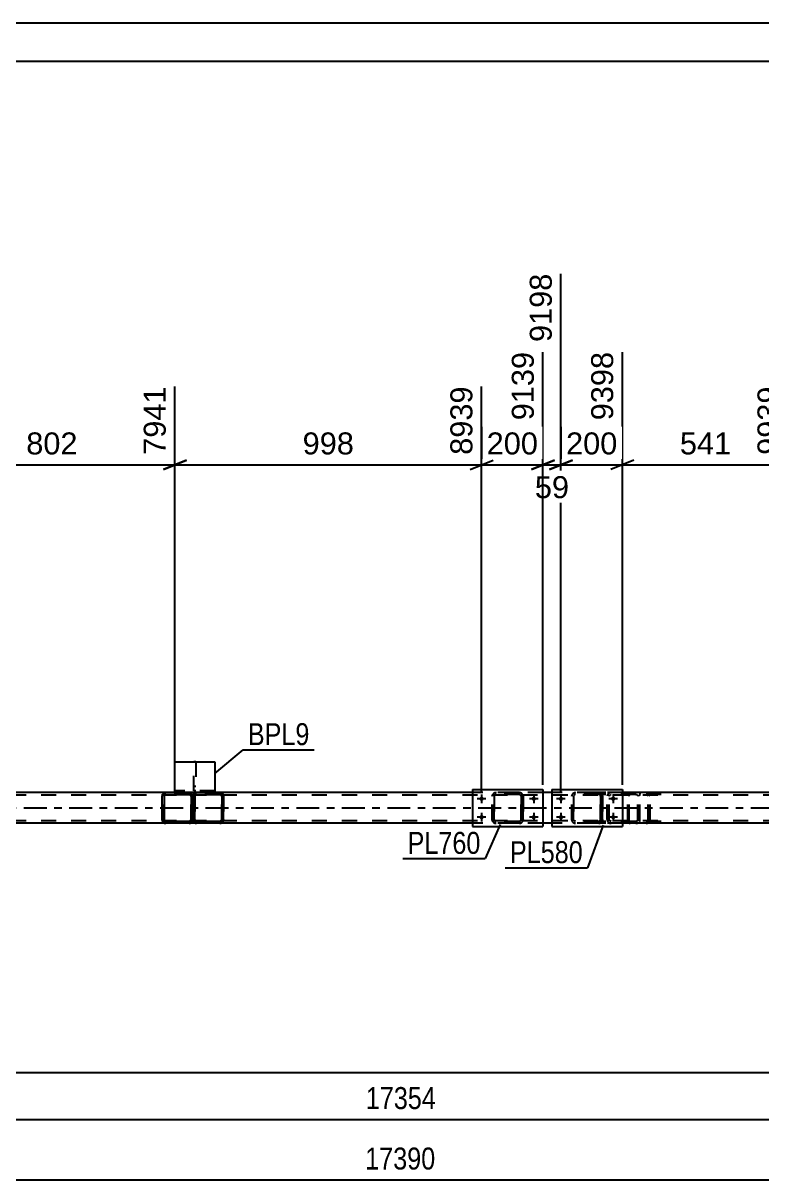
# Model space of a CAD drawing. Header units: millimetres. Extents: x 0 to 1189, y 0 to 841.
# Drawn here: x 394.9 to 491.1, y 690.2 to 841 of the extents above; entities that cross this region are included whole.
import ezdxf

# ---------------------------------------------------------------- set-up
doc = ezdxf.new("R2010")
doc.units = ezdxf.units.MM
doc.linetypes.add('DXK_LINE_DOT2', pattern=[3.9198, 1.9599, -1.9599])
doc.linetypes.add('DXK_LINE_DOT3', pattern=[5.9187, 2.979, -0.9799, 0.9799, -0.9799])
doc.styles.add('Arial', font='ARIAL.TTF', dxfattribs={"height": 0.2})
doc.styles.add('Arial Narrow', font='ARIALN.TTF', dxfattribs={"height": 0.2})

# ---------------------------------------------------------------- blocks, each defined once
blk = doc.blocks.new('Unknown-203723932-1135')
at = {"color": 5, "linetype": 'Continuous'}
for p, q in [((1189, 841), (0, 841)), ((1184, 836), (5, 836))]:
    blk.add_line(p, q, dxfattribs=at)
blk = doc.blocks.new('Part-203723932-2476 - 2471')
at = {"color": 2, "linetype": 'Continuous'}
for p, q in [((413.01, 740.41), (412.98, 740.23)), ((412.98, 737.19), (412.98, 740.23)), ((412.98, 740.23), (412.98, 740.23)), ((413.46, 740.71), (413.27, 740.67)), ((416.5, 740.71), (413.46, 740.71)), ((416.68, 740.67), (416.5, 740.71)), ((412.98, 737.19), (412.98, 737.19)), ((412.98, 737.19), (413.01, 737)), ((413.27, 736.74), (413.46, 736.71)), ((416.5, 736.71), (413.46, 736.71)), ((416.5, 736.71), (416.68, 736.74))]:
    blk.add_line(p, q, dxfattribs=at)
at = {"color": 7, "linetype": 'DXK_LINE_DOT2'}
for p, q in [((412.98, 740.23), (413.01, 740.41)), ((412.98, 737.19), (412.98, 740.23)), ((413.22, 740.23), (413.23, 740.32)), ((413.23, 740.32), (413.22, 740.23)), ((413.22, 737.19), (413.22, 740.23)), ((413.22, 740.23), (413.22, 740.23)), ((413.22, 740.23), (413.22, 737.19)), ((413.23, 740.32), (413.29, 740.4)), ((413.29, 740.4), (413.23, 740.32)), ((413.27, 740.67), (413.46, 740.71)), ((413.29, 740.4), (413.36, 740.45)), ((413.36, 740.45), (413.29, 740.4)), ((413.46, 740.47), (413.36, 740.45)), ((416.5, 740.47), (413.46, 740.47)), ((416.5, 740.71), (416.68, 740.67)), ((416.5, 740.47), (416.59, 740.45)), ((416.59, 740.45), (416.67, 740.4)), ((416.67, 740.4), (416.59, 740.45)), ((416.67, 740.4), (416.72, 740.32)), ((416.72, 740.32), (416.67, 740.4)), ((416.72, 740.32), (416.74, 740.23)), ((416.74, 740.23), (416.72, 740.32)), ((416.74, 737.19), (416.74, 740.23)), ((416.74, 740.23), (416.74, 740.23)), ((416.74, 740.23), (416.74, 737.19)), ((416.94, 740.41), (416.98, 740.23)), ((416.98, 740.23), (416.94, 740.41)), ((416.98, 737.19), (416.98, 740.23)), ((416.98, 740.23), (416.98, 740.23)), ((416.98, 740.23), (416.98, 737.19)), ((413.01, 737), (412.98, 737.19)), ((413.22, 737.19), (413.22, 737.19)), ((413.23, 737.1), (413.22, 737.19)), ((413.22, 737.19), (413.23, 737.1)), ((413.29, 737.02), (413.23, 737.1)), ((413.23, 737.1), (413.29, 737.02)), ((413.46, 736.71), (413.27, 736.74)), ((413.36, 736.97), (413.29, 737.02)), ((413.29, 737.02), (413.36, 736.97)), ((413.46, 736.95), (413.36, 736.97)), ((416.5, 736.95), (413.46, 736.95)), ((416.59, 736.97), (416.5, 736.95)), ((416.68, 736.74), (416.5, 736.71)), ((416.67, 737.02), (416.59, 736.97)), ((416.59, 736.97), (416.67, 737.02)), ((416.72, 737.1), (416.67, 737.02)), ((416.67, 737.02), (416.72, 737.1)), ((416.74, 737.19), (416.72, 737.1)), ((416.72, 737.1), (416.74, 737.19)), ((416.74, 737.19), (416.74, 737.19)), ((416.98, 737.19), (416.94, 737)), ((416.94, 737), (416.98, 737.19)), ((416.98, 737.19), (416.98, 737.19))]:
    blk.add_line(p, q, dxfattribs=at)
at = {"color": 2, "linetype": 'Continuous'}
for centre, start, end in [((413.46, 740.23), 112.5, 157.5), ((416.5, 740.23), 30.5988, 67.5), ((413.46, 737.19), 202.5, 247.5), ((416.5, 737.19), 292.5, 329.401)]:
    blk.add_arc(centre, 0.48, start, end, dxfattribs=at)
at = {"color": 7, "linetype": 'DXK_LINE_DOT2'}
for centre, start, end in [((413.46, 740.23), 112.5, 157.5), ((416.5, 740.23), 22.5, 67.5), ((416.5, 740.23), 22.5, 30.5988), ((413.46, 737.19), 202.5, 247.5), ((416.5, 737.19), 292.5, 337.5), ((416.5, 737.19), 329.401, 337.5)]:
    blk.add_arc(centre, 0.48, start, end, dxfattribs=at)
blk = doc.blocks.new('Part-203723932-2579 - 2471')
at = {"color": 7, "linetype": 'DXK_LINE_DOT2'}
for p, q in [((474.69, 740.71), (469.15, 740.71)), ((474.69, 740.47), (469.15, 740.47)), ((470.98, 740.41), (470.94, 740.23)), ((470.94, 737.19), (470.94, 740.23)), ((471.2, 740.23), (471.22, 740.32)), ((471.2, 737.19), (471.2, 740.23)), ((471.22, 740.32), (471.27, 740.4)), ((471.45, 740.71), (471.26, 740.67)), ((471.27, 740.4), (471.36, 740.45)), ((471.36, 740.45), (471.45, 740.47)), ((474.88, 740.67), (474.69, 740.71)), ((474.69, 740.47), (474.79, 740.45)), ((474.79, 740.45), (474.87, 740.4)), ((474.87, 740.4), (474.93, 740.32)), ((474.93, 740.32), (474.94, 740.23)), ((474.94, 737.19), (474.94, 740.23)), ((475.17, 740.39), (475.16, 740.41)), ((475.2, 740.23), (475.17, 740.39)), ((475.2, 737.19), (475.2, 740.23)), ((474.69, 736.95), (469.15, 736.95)), ((474.69, 736.71), (469.15, 736.71)), ((470.94, 737.19), (470.98, 737)), ((471.22, 737.1), (471.2, 737.19)), ((471.27, 737.02), (471.22, 737.1)), ((471.26, 736.74), (471.45, 736.71)), ((471.36, 736.97), (471.27, 737.02)), ((471.45, 736.95), (471.36, 736.97)), ((474.79, 736.97), (474.69, 736.95)), ((474.69, 736.71), (474.88, 736.74)), ((474.87, 737.02), (474.79, 736.97)), ((474.93, 737.1), (474.87, 737.02)), ((474.93, 737.12), (474.94, 737.19)), ((474.93, 737.1), (474.93, 737.12)), ((475.16, 737), (475.18, 737.1)), ((475.18, 737.1), (475.2, 737.19))]:
    blk.add_line(p, q, dxfattribs=at)
for centre, start, end in [((471.43, 740.21), 110.7583, 155.68), ((471.43, 737.21), 204.32, 249.2417)]:
    blk.add_arc(centre, 0.496, start, end, dxfattribs=at)
blk = doc.blocks.new('Part-203723932-2587 - 2471')
at = {"color": 7, "linetype": 'DXK_LINE_DOT2'}
for p, q in [((473.67, 740.41), (473.65, 740.23)), ((473.65, 737.19), (473.65, 740.23)), ((473.73, 740.57), (473.67, 740.41)), ((473.82, 740.67), (473.73, 740.57)), ((473.79, 740.23), (473.8, 740.32)), ((473.79, 737.19), (473.79, 740.23)), ((473.8, 740.32), (473.83, 740.4)), ((473.92, 740.71), (473.82, 740.67)), ((473.83, 740.4), (473.87, 740.45)), ((473.87, 740.45), (473.92, 740.47)), ((477.99, 740.71), (473.92, 740.71)), ((477.99, 740.47), (473.92, 740.47)), ((475.2, 740.71), (475.2, 740.47)), ((476.21, 740.67), (476.02, 740.71)), ((476.02, 740.47), (476.11, 740.45)), ((476.11, 740.45), (476.19, 740.4)), ((476.19, 740.4), (476.25, 740.32)), ((476.25, 740.32), (476.27, 740.23)), ((476.27, 737.19), (476.27, 740.23)), ((476.48, 740.39), (476.48, 740.41)), ((476.52, 740.23), (476.48, 740.39)), ((476.52, 737.19), (476.52, 740.23)), ((473.65, 737.19), (473.67, 737)), ((473.67, 737), (473.73, 736.85)), ((473.73, 736.85), (473.82, 736.74)), ((473.8, 737.1), (473.79, 737.19)), ((473.83, 737.02), (473.8, 737.1)), ((473.82, 736.74), (473.92, 736.71)), ((473.87, 736.97), (473.83, 737.02)), ((473.92, 736.95), (473.87, 736.97)), ((477.99, 736.95), (473.92, 736.95)), ((477.99, 736.71), (473.92, 736.71)), ((475.2, 736.71), (475.2, 736.95)), ((476.11, 736.97), (476.02, 736.95)), ((476.02, 736.71), (476.21, 736.74)), ((476.19, 737.02), (476.11, 736.97)), ((476.25, 737.1), (476.19, 737.02)), ((476.25, 737.12), (476.27, 737.19)), ((476.25, 737.1), (476.25, 737.12)), ((476.48, 737), (476.5, 737.1)), ((476.5, 737.1), (476.52, 737.19))]:
    blk.add_line(p, q, dxfattribs=at)
blk = doc.blocks.new('Part-203723932-2600 - 2471')
at = {"color": 7, "linetype": 'DXK_LINE_DOT2'}
for p, q in [((791.14, 740.39), (323.93, 740.39)), ((420.5, 740.71), (413.46, 740.71)), ((462.58, 740.71), (453.38, 740.71)), ((472.92, 740.71), (463.72, 740.71)), ((791.14, 737.03), (323.93, 737.03)), ((416.5, 736.71), (413.46, 736.71)), ((420.5, 736.71), (417.46, 736.71)), ((462.58, 736.71), (453.38, 736.71)), ((472.92, 736.71), (463.72, 736.71))]:
    blk.add_line(p, q, dxfattribs=at)
at = {"color": 2, "linetype": 'Continuous'}
for p, q in [((413.46, 740.71), (382.58, 740.71)), ((453.38, 740.71), (420.5, 740.71)), ((463.72, 740.71), (462.58, 740.71)), ((493.38, 740.71), (472.92, 740.71)), ((413.46, 736.71), (382.58, 736.71)), ((417.46, 736.71), (416.5, 736.71)), ((453.38, 736.71), (420.5, 736.71)), ((463.72, 736.71), (462.58, 736.71)), ((493.38, 736.71), (472.92, 736.71))]:
    blk.add_line(p, q, dxfattribs=at)
at = {"color": 7, "linetype": 'DXK_LINE_DOT3'}
blk.add_line((323.93, 738.71), (791.14, 738.71), dxfattribs=at)
blk = doc.blocks.new('Part-203723932-2804 - 2471')
at = {"color": 7, "linetype": 'DXK_LINE_DOT2'}
for p, q in [((455.98, 740.23), (456.01, 740.41)), ((456.01, 740.41), (455.98, 740.23)), ((455.98, 737.19), (455.98, 740.23)), ((455.98, 740.23), (455.98, 740.23)), ((455.98, 737.19), (455.98, 740.23)), ((456.22, 740.23), (456.23, 740.32)), ((456.23, 740.32), (456.22, 740.23)), ((456.22, 737.19), (456.22, 740.23)), ((456.22, 740.23), (456.22, 740.23)), ((456.22, 740.23), (456.22, 737.19)), ((456.23, 740.32), (456.29, 740.4)), ((456.29, 740.4), (456.23, 740.32)), ((456.27, 740.67), (456.46, 740.71)), ((456.46, 740.71), (456.27, 740.67)), ((456.29, 740.4), (456.36, 740.45)), ((456.36, 740.45), (456.29, 740.4)), ((456.46, 740.47), (456.36, 740.45)), ((459.5, 740.71), (456.46, 740.71)), ((459.5, 740.47), (456.46, 740.47)), ((459.5, 740.71), (459.68, 740.67)), ((459.68, 740.67), (459.5, 740.71)), ((459.5, 740.47), (459.59, 740.45)), ((459.59, 740.45), (459.67, 740.4)), ((459.67, 740.4), (459.59, 740.45)), ((459.67, 740.4), (459.72, 740.32)), ((459.72, 740.32), (459.67, 740.4)), ((459.72, 740.32), (459.74, 740.23)), ((459.74, 740.23), (459.72, 740.32)), ((459.74, 737.19), (459.74, 740.23)), ((459.74, 740.23), (459.74, 740.23)), ((459.74, 740.23), (459.74, 737.19)), ((459.94, 740.41), (459.98, 740.23)), ((459.98, 740.23), (459.94, 740.41)), ((459.98, 737.19), (459.98, 740.23)), ((459.98, 740.23), (459.98, 740.23)), ((459.98, 740.23), (459.98, 737.19)), ((455.98, 737.19), (455.98, 737.19)), ((456.01, 737), (455.98, 737.19)), ((455.98, 737.19), (456.01, 737)), ((456.22, 737.19), (456.22, 737.19)), ((456.23, 737.1), (456.22, 737.19)), ((456.22, 737.19), (456.23, 737.1)), ((456.29, 737.02), (456.23, 737.1)), ((456.23, 737.1), (456.29, 737.02)), ((456.46, 736.71), (456.27, 736.74)), ((456.27, 736.74), (456.46, 736.71)), ((456.36, 736.97), (456.29, 737.02)), ((456.29, 737.02), (456.36, 736.97)), ((456.46, 736.95), (456.36, 736.97)), ((459.5, 736.95), (456.46, 736.95)), ((459.5, 736.71), (456.46, 736.71)), ((459.59, 736.97), (459.5, 736.95)), ((459.68, 736.74), (459.5, 736.71)), ((459.5, 736.71), (459.68, 736.74)), ((459.67, 737.02), (459.59, 736.97)), ((459.59, 736.97), (459.67, 737.02)), ((459.72, 737.1), (459.67, 737.02)), ((459.67, 737.02), (459.72, 737.1)), ((459.74, 737.19), (459.72, 737.1)), ((459.72, 737.1), (459.74, 737.19)), ((459.74, 737.19), (459.74, 737.19)), ((459.98, 737.19), (459.94, 737)), ((459.94, 737), (459.98, 737.19)), ((459.98, 737.19), (459.98, 737.19))]:
    blk.add_line(p, q, dxfattribs=at)
at = {"color": 7, "linetype": 'DXK_LINE_DOT3'}
blk.add_line((457.98, 738.71), (457.98, 738.71), dxfattribs=at)
at = {"color": 7, "linetype": 'DXK_LINE_DOT2'}
for centre, start, end in [((456.46, 740.23), 112.5, 157.5), ((456.46, 740.23), 112.5, 157.5), ((459.5, 740.23), 22.5, 67.5), ((459.5, 740.23), 22.5, 67.5), ((456.46, 737.19), 202.5, 247.5), ((456.46, 737.19), 202.5, 247.5), ((459.5, 737.19), 292.5, 337.5), ((459.5, 737.19), 292.5, 337.5)]:
    blk.add_arc(centre, 0.48, start, end, dxfattribs=at)
blk = doc.blocks.new('Part-203723932-2926 - 2471')
at = {"color": 2, "linetype": 'Continuous'}
for p, q in [((413.22, 740.47), (413.22, 736.95)), ((413.22, 740.47), (420.74, 740.47)), ((420.74, 740.47), (420.74, 736.95)), ((413.22, 736.95), (420.74, 736.95))]:
    blk.add_line(p, q, dxfattribs=at)
blk = doc.blocks.new('Part-203723932-2809 - 2471')
at = {"color": 2, "linetype": 'Continuous'}
for p, q in [((453.38, 741.11), (453.38, 736.31)), ((453.38, 741.11), (462.58, 741.11)), ((462.58, 741.11), (462.58, 736.31)), ((453.38, 736.31), (462.58, 736.31))]:
    blk.add_line(p, q, dxfattribs=at)
blk = doc.blocks.new('Part-203723932-2928 - 2471')
at = {"color": 7, "linetype": 'DXK_LINE_DOT2'}
for p, q in [((417.12, 740.95), (417.12, 744.71)), ((417.36, 744.71), (417.12, 744.71)), ((417.36, 744.71), (417.36, 740.95)), ((417.12, 741.55), (417.36, 741.55)), ((417.36, 740.95), (417.12, 740.95)), ((417.12, 740.95), (417.36, 740.95))]:
    blk.add_line(p, q, dxfattribs=at)
blk = doc.blocks.new('Part-203723932-2815 - 2471')
at = {"color": 2, "linetype": 'Continuous'}
for p, q in [((463.72, 741.11), (463.72, 736.31)), ((463.72, 741.11), (472.92, 741.11)), ((472.92, 741.11), (472.92, 736.31)), ((463.72, 736.31), (472.92, 736.31))]:
    blk.add_line(p, q, dxfattribs=at)
blk = doc.blocks.new('Bolt-203723932-2870 - 2471')
at = {"linetype": 'Continuous'}
for points in [[(454.58, 739.63, -1), (454.58, 740.19, -1)], [(461.38, 739.63, -1), (461.38, 740.19, -1)], [(454.58, 737.23, -1), (454.58, 737.79, -1)], [(461.38, 737.23, -1), (461.38, 737.79, -1)]]:
    blk.add_hatch(color=1, dxfattribs=at).paths.add_polyline_path(points)
at = {"color": 1, "linetype": 'Continuous'}
for p, q in [((454.58, 740.47), (454.58, 739.35)), ((461.38, 740.47), (461.38, 739.35)), ((455.14, 739.91), (454.02, 739.91)), ((461.94, 739.91), (460.82, 739.91)), ((455.14, 737.51), (454.02, 737.51)), ((454.58, 738.07), (454.58, 736.95)), ((461.94, 737.51), (460.82, 737.51)), ((461.38, 738.07), (461.38, 736.95))]:
    blk.add_line(p, q, dxfattribs=at)
blk = doc.blocks.new('Bolt-203723932-2871 - 2471')
at = {"linetype": 'Continuous'}
for points in [[(464.92, 739.63, -1), (464.92, 740.19, -1)], [(471.72, 739.63, -1), (471.72, 740.19, -1)], [(464.92, 737.23, -1), (464.92, 737.79, -1)], [(471.72, 737.23, -1), (471.72, 737.79, -1)]]:
    blk.add_hatch(color=1, dxfattribs=at).paths.add_polyline_path(points)
at = {"color": 1, "linetype": 'Continuous'}
for p, q in [((464.92, 740.47), (464.92, 739.35)), ((471.72, 740.47), (471.72, 739.35)), ((465.48, 739.91), (464.36, 739.91)), ((472.28, 739.91), (471.16, 739.91)), ((465.48, 737.51), (464.36, 737.51)), ((464.92, 738.07), (464.92, 736.95)), ((472.28, 737.51), (471.16, 737.51)), ((471.72, 738.07), (471.72, 736.95))]:
    blk.add_line(p, q, dxfattribs=at)
blk = doc.blocks.new('Part-203723932-2893 - 2471')
at = {"color": 7, "linetype": 'DXK_LINE_DOT2'}
for p, q in [((466.32, 740.23), (466.36, 740.41)), ((466.36, 740.41), (466.32, 740.23)), ((466.32, 737.19), (466.32, 740.23)), ((466.32, 740.23), (466.32, 740.23)), ((466.32, 737.19), (466.32, 740.23)), ((466.56, 740.23), (466.58, 740.32)), ((466.56, 740.23), (466.58, 740.32)), ((466.56, 737.19), (466.56, 740.23)), ((466.56, 740.23), (466.56, 740.23)), ((466.56, 740.23), (466.56, 737.19)), ((466.63, 740.4), (466.58, 740.32)), ((466.62, 740.67), (466.8, 740.71)), ((466.8, 740.71), (466.62, 740.67)), ((466.71, 740.45), (466.63, 740.4)), ((466.8, 740.47), (466.71, 740.45)), ((469.84, 740.71), (466.8, 740.71)), ((469.84, 740.47), (466.8, 740.47)), ((469.84, 740.71), (470.02, 740.67)), ((470.02, 740.67), (469.84, 740.71)), ((469.93, 740.45), (469.84, 740.47)), ((470.01, 740.4), (469.93, 740.45)), ((470.01, 740.4), (470.06, 740.32)), ((470.06, 740.32), (470.08, 740.23)), ((470.08, 740.23), (470.06, 740.32)), ((470.08, 737.19), (470.08, 740.23)), ((470.08, 740.23), (470.08, 740.23)), ((470.08, 740.23), (470.08, 737.19)), ((470.28, 740.41), (470.32, 740.23)), ((470.32, 740.23), (470.28, 740.41)), ((470.32, 737.19), (470.32, 740.23)), ((470.32, 740.23), (470.32, 740.23)), ((470.32, 740.23), (470.32, 737.19)), ((466.32, 737.19), (466.32, 737.19)), ((466.36, 737), (466.32, 737.19)), ((466.32, 737.19), (466.36, 737)), ((466.56, 737.19), (466.56, 737.19)), ((466.58, 737.1), (466.56, 737.19)), ((466.58, 737.1), (466.56, 737.19)), ((466.63, 737.02), (466.58, 737.1)), ((466.8, 736.71), (466.62, 736.74)), ((466.62, 736.74), (466.8, 736.71)), ((466.71, 736.97), (466.63, 737.02)), ((466.8, 736.95), (466.71, 736.97)), ((469.84, 736.95), (466.8, 736.95)), ((469.84, 736.71), (466.8, 736.71)), ((469.93, 736.97), (469.84, 736.95)), ((470.02, 736.74), (469.84, 736.71)), ((469.84, 736.71), (470.02, 736.74)), ((470.01, 737.02), (469.93, 736.97)), ((470.06, 737.1), (470.01, 737.02)), ((470.08, 737.19), (470.06, 737.1)), ((470.06, 737.1), (470.08, 737.19)), ((470.08, 737.19), (470.08, 737.19)), ((470.32, 737.19), (470.28, 737)), ((470.28, 737), (470.32, 737.19)), ((470.32, 737.19), (470.32, 737.19))]:
    blk.add_line(p, q, dxfattribs=at)
for centre, start, end in [((466.8, 740.23), 112.5, 157.5), ((466.8, 740.23), 112.5, 157.5), ((469.84, 740.23), 22.5, 67.5), ((469.84, 740.23), 22.5, 67.5), ((466.8, 737.19), 202.5, 247.5), ((466.8, 737.19), 202.5, 247.5), ((469.84, 737.19), 292.5, 337.5), ((469.84, 737.19), 292.5, 337.5)]:
    blk.add_arc(centre, 0.48, start, end, dxfattribs=at)
blk = doc.blocks.new('Part-203723932-2909 - 2471')
at = {"color": 7, "linetype": 'DXK_LINE_DOT2'}
for p, q in [((416.98, 740.23), (417.01, 740.41)), ((417.01, 740.41), (416.98, 740.23)), ((416.98, 737.19), (416.98, 740.23)), ((416.98, 740.23), (416.98, 740.23)), ((416.98, 737.19), (416.98, 740.23)), ((417.22, 740.23), (417.23, 740.32)), ((417.23, 740.32), (417.22, 740.23)), ((417.22, 737.19), (417.22, 740.23)), ((417.22, 740.23), (417.22, 740.23)), ((417.22, 740.23), (417.22, 737.19)), ((417.23, 740.32), (417.29, 740.4)), ((417.29, 740.4), (417.23, 740.32)), ((417.27, 740.67), (417.46, 740.71)), ((417.29, 740.4), (417.36, 740.45)), ((417.36, 740.45), (417.29, 740.4)), ((417.46, 740.47), (417.36, 740.45)), ((420.5, 740.47), (417.46, 740.47)), ((420.5, 740.71), (420.68, 740.67)), ((420.5, 740.47), (420.59, 740.45)), ((420.59, 740.45), (420.67, 740.4)), ((420.67, 740.4), (420.59, 740.45)), ((420.67, 740.4), (420.72, 740.32)), ((420.72, 740.32), (420.67, 740.4)), ((420.72, 740.32), (420.74, 740.23)), ((420.74, 740.23), (420.72, 740.32)), ((420.74, 737.19), (420.74, 740.23)), ((420.74, 740.23), (420.74, 740.23)), ((420.74, 740.23), (420.74, 737.19)), ((420.94, 740.41), (420.98, 740.23)), ((420.98, 740.23), (420.98, 737.19)), ((416.98, 737.19), (416.98, 737.19)), ((417.01, 737), (416.98, 737.19)), ((416.98, 737.19), (417.01, 737)), ((417.22, 737.19), (417.22, 737.19)), ((417.23, 737.1), (417.22, 737.19)), ((417.22, 737.19), (417.23, 737.1)), ((417.29, 737.02), (417.23, 737.1)), ((417.23, 737.1), (417.29, 737.02)), ((417.46, 736.71), (417.27, 736.74)), ((417.36, 736.97), (417.29, 737.02)), ((417.29, 737.02), (417.36, 736.97)), ((417.46, 736.95), (417.36, 736.97)), ((420.5, 736.95), (417.46, 736.95)), ((420.59, 736.97), (420.5, 736.95)), ((420.68, 736.74), (420.5, 736.71)), ((420.67, 737.02), (420.59, 736.97)), ((420.59, 736.97), (420.67, 737.02)), ((420.72, 737.1), (420.67, 737.02)), ((420.67, 737.02), (420.72, 737.1)), ((420.74, 737.19), (420.72, 737.1)), ((420.72, 737.1), (420.74, 737.19)), ((420.74, 737.19), (420.74, 737.19)), ((420.98, 737.19), (420.94, 737))]:
    blk.add_line(p, q, dxfattribs=at)
at = {"color": 2, "linetype": 'Continuous'}
for p, q in [((417.46, 740.71), (417.27, 740.67)), ((420.5, 740.71), (417.46, 740.71)), ((420.68, 740.67), (420.5, 740.71)), ((420.98, 740.23), (420.94, 740.41)), ((420.98, 737.19), (420.98, 740.23)), ((420.98, 740.23), (420.98, 740.23)), ((417.27, 736.74), (417.46, 736.71)), ((420.5, 736.71), (417.46, 736.71)), ((420.5, 736.71), (420.68, 736.74)), ((420.94, 737), (420.98, 737.19)), ((420.98, 737.19), (420.98, 737.19))]:
    blk.add_line(p, q, dxfattribs=at)
at = {"color": 7, "linetype": 'DXK_LINE_DOT2'}
for centre, start, end in [((417.46, 740.23), 112.5, 157.5), ((417.46, 740.23), 149.4012, 157.5), ((420.5, 740.23), 22.5, 67.5), ((417.46, 737.19), 202.5, 247.5), ((417.46, 737.19), 202.5, 210.599), ((420.5, 737.19), 292.5, 337.5)]:
    blk.add_arc(centre, 0.48, start, end, dxfattribs=at)
at = {"color": 2, "linetype": 'Continuous'}
for centre, start, end in [((417.46, 740.23), 112.5, 149.4012), ((420.5, 740.23), 22.5, 67.5), ((417.46, 737.19), 210.599, 247.5), ((420.5, 737.19), 292.5, 337.5)]:
    blk.add_arc(centre, 0.48, start, end, dxfattribs=at)
blk = doc.blocks.new('Part-203723932-2927 - 2471')
at = {"color": 2, "linetype": 'Continuous'}
for p, q in [((414.64, 740.71), (414.64, 744.71)), ((414.64, 744.71), (419.84, 744.71)), ((419.84, 744.71), (419.84, 740.71)), ((417.45, 740.71), (416.5, 740.71))]:
    blk.add_line(p, q, dxfattribs=at)
at = {"color": 7, "linetype": 'DXK_LINE_DOT2'}
for p, q in [((419.84, 740.95), (414.64, 740.95)), ((419.84, 740.95), (414.64, 740.95)), ((414.64, 740.95), (414.64, 740.95)), ((414.64, 740.71), (414.64, 740.73)), ((416.5, 740.71), (414.64, 740.71)), ((419.84, 740.71), (414.64, 740.71)), ((414.64, 740.71), (414.64, 740.71)), ((419.84, 740.71), (417.45, 740.71)), ((419.84, 740.95), (419.84, 740.95)), ((419.84, 740.71), (419.84, 740.73)), ((419.84, 740.71), (419.84, 740.71))]:
    blk.add_line(p, q, dxfattribs=at)
blk = doc.blocks.new('StraightDimension-203723932-2944 - 2471')
at = {"color": 7, "linetype": 'Continuous'}
blk.add_line((97, 698.12), (791.14, 698.12), dxfattribs=at)
at = {"color": 0}
blk.add_wipeout([(449.24, 698.87), (449.24, 703.07), (438.9, 703.07), (438.9, 698.87)], dxfattribs=at)
at = {"color": 3, "style": 'Arial Narrow'}
blk.add_text('17354', height=2.863, dxfattribs=at).set_placement((439.5, 699.47))
blk = doc.blocks.new('StraightDimension-203723932-4081 - 2471')
at = {"color": 7, "linetype": 'Continuous'}
blk.add_line((96.2, 690.24), (791.78, 690.24), dxfattribs=at)
at = {"color": 0}
blk.add_wipeout([(449.16, 690.99), (449.16, 695.19), (438.82, 695.19), (438.82, 690.99)], dxfattribs=at)
at = {"color": 3, "style": 'Arial Narrow'}
blk.add_text('17390', height=2.863, dxfattribs=at).set_placement((439.42, 691.59))
blk = doc.blocks.new('StraightDimension-203723932-40129 - 2471')
at = {"color": 7, "linetype": 'Continuous'}
for p, q in [((472.92, 741.71), (472.92, 798.13)), ((494.58, 740.91), (494.58, 793.63)), ((474.42, 784.04), (471.42, 782.84)), ((493.08, 782.84), (496.08, 784.04)), ((472.92, 783.44), (494.58, 783.44))]:
    blk.add_line(p, q, dxfattribs=at)
at = {"color": 0, "linetype": 'Continuous'}
blk.add_wipeout([(493.98, 794.23), (489.78, 794.23), (489.78, 784.14), (493.98, 784.14)], dxfattribs=at)
at = {"color": 0}
blk.add_wipeout([(487.68, 784.19), (487.68, 788.39), (479.81, 788.39), (479.81, 784.19)], dxfattribs=at)
at = {"color": 3, "linetype": 'Continuous', "style": 'Arial'}
blk.add_text('9939', height=2.865, rotation=90.0002, dxfattribs=at).set_placement((493.38, 784.74))
at = {"color": 3, "style": 'Arial'}
blk.add_text('541', height=2.865, dxfattribs=at).set_placement((480.41, 784.79))
blk = doc.blocks.new('StraightDimension-203723932-40130 - 2471')
at = {"color": 7, "linetype": 'Continuous'}
for p, q in [((464.92, 740.91), (464.92, 808.33)), ((472.92, 741.71), (472.92, 798.13)), ((463.42, 782.84), (466.42, 784.04)), ((474.42, 784.04), (471.42, 782.84)), ((464.92, 783.44), (472.92, 783.44))]:
    blk.add_line(p, q, dxfattribs=at)
at = {"color": 0}
blk.add_wipeout([(472.86, 784.19), (472.86, 788.39), (464.98, 788.39), (464.98, 784.19)], dxfattribs=at)
at = {"color": 3, "style": 'Arial'}
blk.add_text('200', height=2.865, dxfattribs=at).set_placement((465.58, 784.79))
at = {"color": 0, "linetype": 'Continuous'}
blk.add_wipeout([(472.32, 798.73), (468.12, 798.73), (468.12, 788.64), (472.32, 788.64)], dxfattribs=at)
at = {"color": 3, "linetype": 'Continuous', "style": 'Arial'}
blk.add_text('9398', height=2.865, rotation=90.0002, dxfattribs=at).set_placement((471.72, 789.24))
blk = doc.blocks.new('StraightDimension-203723932-40131 - 2471')
at = {"color": 7, "linetype": 'Continuous'}
for p, q in [((464.92, 740.91), (464.92, 808.33)), ((462.58, 741.71), (462.58, 798.13)), ((461.08, 782.84), (464.08, 784.04)), ((466.42, 784.04), (463.42, 782.84)), ((462.58, 783.44), (464.92, 783.44))]:
    blk.add_line(p, q, dxfattribs=at)
at = {"color": 0, "linetype": 'Continuous'}
blk.add_wipeout([(464.32, 808.93), (460.12, 808.93), (460.12, 798.84), (464.32, 798.84)], dxfattribs=at)
at = {"color": 0}
blk.add_wipeout([(466.57, 778.49), (466.57, 782.69), (460.92, 782.69), (460.92, 778.49)], dxfattribs=at)
at = {"color": 3, "linetype": 'Continuous', "style": 'Arial'}
blk.add_text('9198', height=2.865, rotation=90.0002, dxfattribs=at).set_placement((463.72, 799.44))
at = {"color": 3, "style": 'Arial'}
blk.add_text('59', height=2.865, dxfattribs=at).set_placement((461.52, 779.09))
blk = doc.blocks.new('StraightDimension-203723932-40132 - 2471')
at = {"color": 7, "linetype": 'Continuous'}
for p, q in [((462.58, 741.71), (462.58, 798.13)), ((454.58, 740.91), (454.58, 793.63)), ((453.08, 782.84), (456.08, 784.04)), ((464.08, 784.04), (461.08, 782.84)), ((454.58, 783.44), (462.58, 783.44))]:
    blk.add_line(p, q, dxfattribs=at)
at = {"color": 0}
blk.add_wipeout([(462.51, 784.19), (462.51, 788.39), (454.64, 788.39), (454.64, 784.19)], dxfattribs=at)
at = {"color": 3, "style": 'Arial'}
blk.add_text('200', height=2.865, dxfattribs=at).set_placement((455.24, 784.79))
at = {"color": 0, "linetype": 'Continuous'}
blk.add_wipeout([(461.98, 798.73), (457.78, 798.73), (457.78, 788.64), (461.98, 788.64)], dxfattribs=at)
at = {"color": 3, "linetype": 'Continuous', "style": 'Arial'}
blk.add_text('9139', height=2.865, rotation=90.0002, dxfattribs=at).set_placement((461.38, 789.24))
blk = doc.blocks.new('StraightDimension-203723932-40133 - 2471')
at = {"color": 7, "linetype": 'Continuous'}
for p, q in [((414.64, 744.2), (414.64, 793.63)), ((454.58, 740.91), (454.58, 793.63)), ((416.14, 784.04), (413.14, 782.84)), ((453.08, 782.84), (456.08, 784.04)), ((414.64, 783.44), (454.58, 783.44))]:
    blk.add_line(p, q, dxfattribs=at)
at = {"color": 0, "linetype": 'Continuous'}
blk.add_wipeout([(453.98, 794.23), (449.78, 794.23), (449.78, 784.14), (453.98, 784.14)], dxfattribs=at)
at = {"color": 0}
blk.add_wipeout([(438.54, 784.19), (438.54, 788.39), (430.67, 788.39), (430.67, 784.19)], dxfattribs=at)
at = {"color": 3, "linetype": 'Continuous', "style": 'Arial'}
blk.add_text('8939', height=2.865, rotation=90.0002, dxfattribs=at).set_placement((453.38, 784.74))
at = {"color": 3, "style": 'Arial'}
blk.add_text('998', height=2.865, dxfattribs=at).set_placement((431.27, 784.79))
blk = doc.blocks.new('StraightDimension-203723932-40134 - 2471')
at = {"color": 7, "linetype": 'Continuous'}
for p, q in [((382.58, 740.91), (382.58, 798.13)), ((414.64, 744.2), (414.64, 793.63)), ((384.08, 784.04), (381.08, 782.84)), ((413.14, 782.84), (416.14, 784.04)), ((382.58, 783.44), (414.64, 783.44))]:
    blk.add_line(p, q, dxfattribs=at)
at = {"color": 0, "linetype": 'Continuous'}
blk.add_wipeout([(414.04, 794.23), (409.84, 794.23), (409.84, 784.14), (414.04, 784.14)], dxfattribs=at)
at = {"color": 0}
blk.add_wipeout([(402.54, 784.19), (402.54, 788.39), (394.67, 788.39), (394.67, 784.19)], dxfattribs=at)
at = {"color": 3, "linetype": 'Continuous', "style": 'Arial'}
blk.add_text('7941', height=2.865, rotation=90.0002, dxfattribs=at).set_placement((413.44, 784.74))
at = {"color": 3, "style": 'Arial'}
blk.add_text('802', height=2.865, dxfattribs=at).set_placement((395.27, 784.79))
blk = doc.blocks.new('StraightDimension-203723932-41693 - 2471')
at = {"color": 7, "linetype": 'Continuous'}
blk.add_line((220.79, 704.24), (791.14, 704.24), dxfattribs=at)
blk = doc.blocks.new('Mark-203723932-2805 - 2471')
at = {"color": 0}
blk.add_wipeout([(454.45, 732.73), (454.45, 735.73), (444.94, 735.73), (444.94, 732.73)], dxfattribs=at)
blk.add_wipeout([(454.45, 732.73), (454.45, 735.73), (444.94, 735.73), (444.94, 732.73)], dxfattribs=at)
at = {"color": 30, "linetype": 'Continuous'}
for p in [(457.02, 736.55), (444.34, 732.13)]:
    blk.add_line(p, (455.05, 732.13), dxfattribs=at)
at = {"color": 3, "style": 'Arial Narrow'}
blk.add_text('PL760', height=2.863, dxfattribs=at).set_placement((444.94, 732.73))
blk = doc.blocks.new('Mark-203723932-2811 - 2471')
at = {"color": 0}
blk.add_wipeout([(467.77, 731.52), (467.77, 734.52), (458.27, 734.52), (458.27, 731.52)], dxfattribs=at)
blk.add_wipeout([(467.77, 731.52), (467.77, 734.52), (458.27, 734.52), (458.27, 731.52)], dxfattribs=at)
at = {"color": 30, "linetype": 'Continuous'}
for p in [(470.4, 736.48), (457.67, 730.92)]:
    blk.add_line(p, (468.37, 730.92), dxfattribs=at)
at = {"color": 3, "style": 'Arial Narrow'}
blk.add_text('PL580', height=2.863, dxfattribs=at).set_placement((458.27, 731.52))
blk = doc.blocks.new('Mark-203723932-41616 - 2471')
at = {"color": 0}
blk.add_wipeout([(432.17, 746.9), (432.17, 749.9), (424.13, 749.9), (424.13, 746.9)], dxfattribs=at)
blk.add_wipeout([(432.17, 746.9), (432.17, 749.9), (424.13, 749.9), (424.13, 746.9)], dxfattribs=at)
at = {"color": 30, "linetype": 'Continuous'}
for p, q in [((419.84, 743.21), (423.53, 746.3)), ((423.53, 746.3), (432.77, 746.3))]:
    blk.add_line(p, q, dxfattribs=at)
at = {"color": 3, "style": 'Arial Narrow'}
blk.add_text('BPL9', height=2.863, dxfattribs=at).set_placement((424.13, 746.9))

msp = doc.modelspace()

# ---------------------------------------------------------------- block references
for name in ['Unknown-203723932-1135', 'Part-203723932-2927 - 2471', 'Part-203723932-2928 - 2471', 'Part-203723932-2600 - 2471', 'Part-203723932-2476 - 2471', 'Part-203723932-2926 - 2471', 'Part-203723932-2909 - 2471', 'Part-203723932-2809 - 2471', 'Bolt-203723932-2870 - 2471', 'Part-203723932-2804 - 2471', 'Part-203723932-2815 - 2471', 'Bolt-203723932-2871 - 2471', 'Part-203723932-2893 - 2471', 'Part-203723932-2579 - 2471', 'Part-203723932-2587 - 2471']:
    msp.add_blockref(name, (0, 0))

# ---------------------------------------------------------------- next in the draw order: block references
for name in ['StraightDimension-203723932-40129 - 2471', 'StraightDimension-203723932-2944 - 2471']:
    msp.add_blockref(name, (0, 0))

# ---------------------------------------------------------------- next in the draw order: block references
for name in ['StraightDimension-203723932-40130 - 2471', 'StraightDimension-203723932-4081 - 2471']:
    msp.add_blockref(name, (0, 0))

# ---------------------------------------------------------------- next in the draw order: block references
for name in ['StraightDimension-203723932-40131 - 2471', 'StraightDimension-203723932-41693 - 2471']:
    msp.add_blockref(name, (0, 0))

# ---------------------------------------------------------------- next in the draw order: block references
for name in ['StraightDimension-203723932-40132 - 2471', 'Mark-203723932-2805 - 2471']:
    msp.add_blockref(name, (0, 0))

# ---------------------------------------------------------------- next in the draw order: block references
for name in ['StraightDimension-203723932-40133 - 2471', 'Mark-203723932-2811 - 2471']:
    msp.add_blockref(name, (0, 0))

# ---------------------------------------------------------------- next in the draw order: block references
for name in ['StraightDimension-203723932-40134 - 2471', 'Mark-203723932-41616 - 2471']:
    msp.add_blockref(name, (0, 0))

doc.saveas('drawing.dxf')
